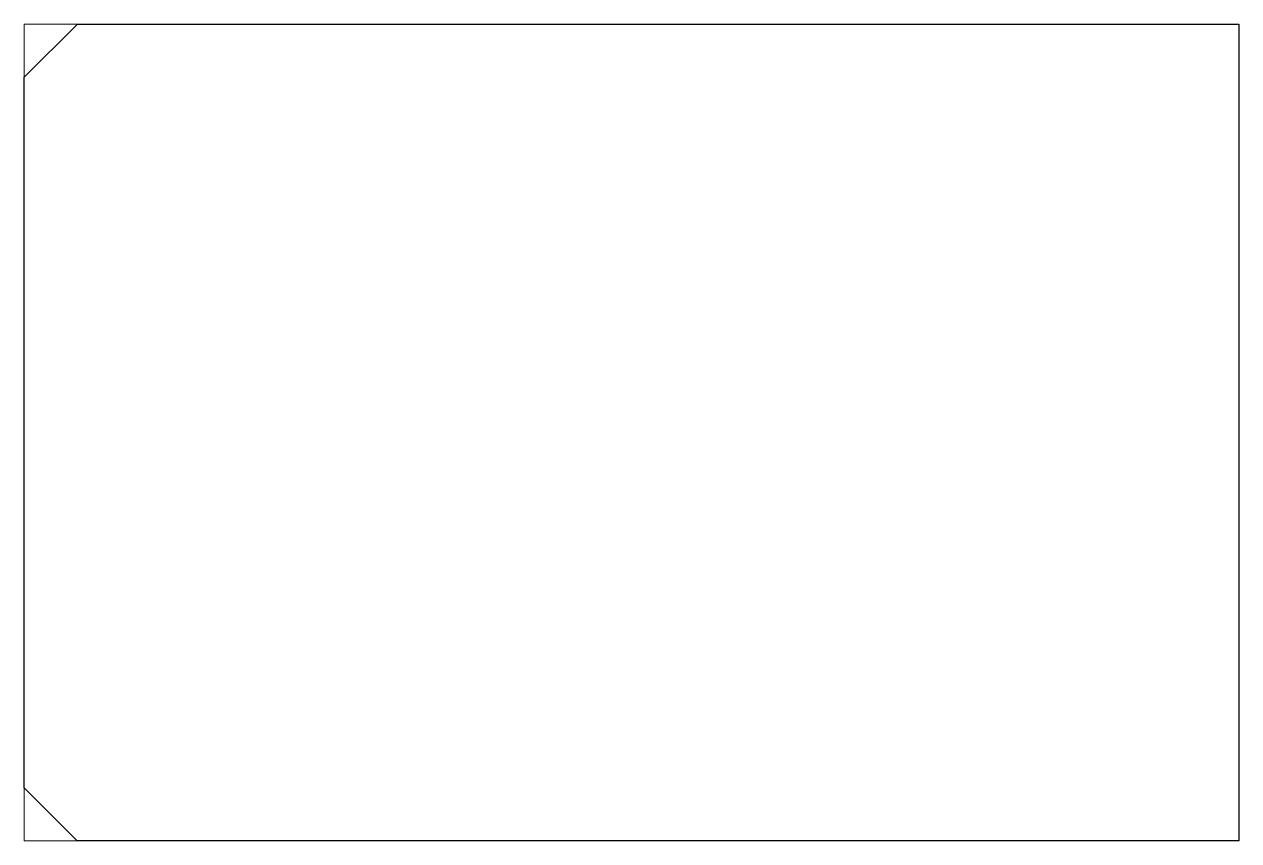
# Paper-space layout 'Layout1' of a CAD drawing. Header units: millimetres. Extents: x 0 to 257, y 11 to 184.
# The model-space entities are those that its viewports show. They can reach past a viewport. Long polylines and large blocks are cut down to what shows.
import ezdxf

# ---------------------------------------------------------------- set-up
doc = ezdxf.new("R2010")
doc.units = ezdxf.units.MM
doc.header["$LTSCALE"] = 10
doc.layers.add('MEMBERS', color=5, linetype='Continuous')

msp = doc.modelspace()

# ---------------------------------------------------------------- linework, layer by layer
at = {"layer": 'MEMBERS', "color": 3, "linetype": 'Continuous'}
for p, q in [((0.01, 134), (20.01, 154)), ((20.01, 154), (458.04, 154)), ((458.04, 154), (458.04, -154)), ((0, -134), (0.01, 134)), ((20, -154), (0, -134)), ((458.04, -154), (20, -154))]:
    msp.add_line(p, q, dxfattribs=at)

psp = doc.layouts.get("Layout1")

# ---------------------------------------------------------------- viewports
at = {"layer": '0'}
psp.add_viewport(center=(128.5, 97.5), size=(257, 172.8144), view_center_point=(229.02, 0), view_height=308.0002, dxfattribs=at)

doc.saveas('drawing.dxf')
